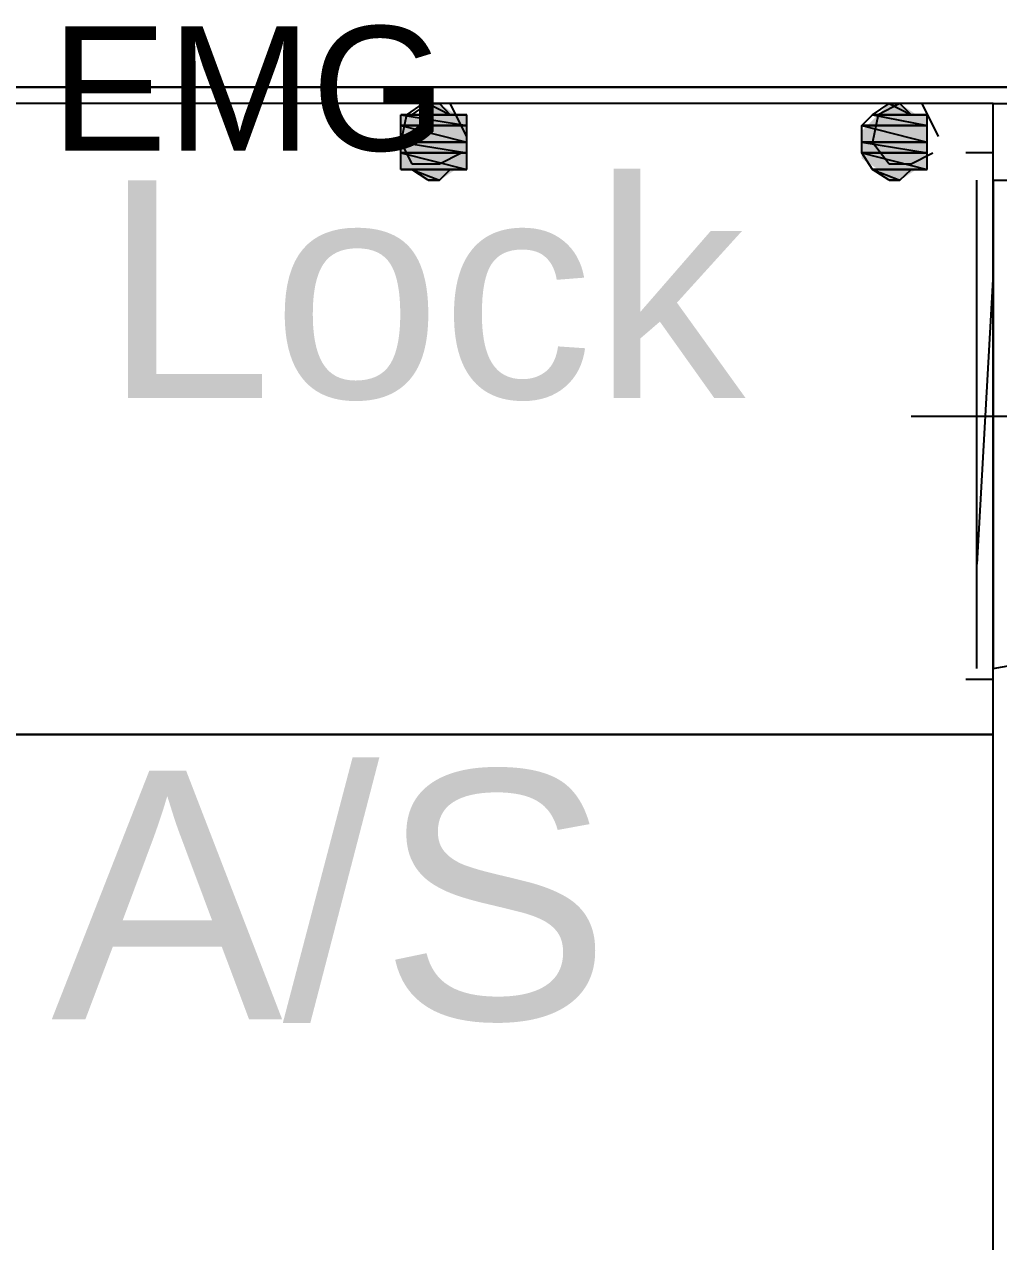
# Model space of a CAD drawing. Header units: millimetres. Extents: x 5 to 415, y 48 to 251.
# Drawn here: x 58.814 to 61.948, y 216.897 to 220.812 of the extents above; entities that cross this region are included whole.
import ezdxf

# ---------------------------------------------------------------- set-up
doc = ezdxf.new("R2010")
doc.units = ezdxf.units.MM
for name, color, linetype in [('H', 7, 'Continuous'), ('P', 7, 'Continuous'), ('T', 7, 'Continuous')]:
    doc.layers.add(name, color=color, linetype=linetype)

msp = doc.modelspace()

# ---------------------------------------------------------------- hatches: boundary and pattern name
at = {"layer": 'H', "linetype": 'Continuous'}
for points in [[(60.078, 220.521), (60.113, 220.557), (60.149, 220.557), (60.202, 220.521), (60.078, 220.521)], [(61.56, 220.521), (61.595, 220.557), (61.63, 220.557), (61.683, 220.521), (61.56, 220.521)], [(60.025, 220.468), (60.025, 220.521), (60.237, 220.521), (60.237, 220.468), (60.025, 220.468)], [(61.507, 220.468), (61.56, 220.521), (61.718, 220.521), (61.718, 220.468), (61.507, 220.468)], [(60.025, 220.433), (60.025, 220.468), (60.237, 220.468), (60.237, 220.433), (60.025, 220.433)], [(61.507, 220.433), (61.507, 220.468), (61.718, 220.468), (61.718, 220.433), (61.507, 220.433)], [(60.025, 220.38), (60.025, 220.433), (60.237, 220.433), (60.237, 220.38), (60.025, 220.38)], [(61.507, 220.38), (61.507, 220.433), (61.718, 220.433), (61.718, 220.38), (61.507, 220.38)], [(60.025, 220.345), (60.025, 220.38), (60.237, 220.38), (60.237, 220.345), (60.025, 220.345)], [(60.113, 220.31), (60.078, 220.345), (60.202, 220.345), (60.149, 220.31), (60.113, 220.31)], [(61.56, 220.345), (61.507, 220.38), (61.718, 220.38), (61.718, 220.345), (61.56, 220.345)], [(61.595, 220.31), (61.56, 220.345), (61.683, 220.345), (61.63, 220.31), (61.595, 220.31)]]:
    msp.add_hatch(color=256, dxfattribs=at).paths.add_polyline_path(points)

# ---------------------------------------------------------------- linework, layer by layer
at = {"layer": 'P'}
for points in [[(29.704, 220.61), (308.134, 220.61)], [(91.934, 220.61), (57.221, 220.61)], [(61.93, 220.557), (57.221, 220.557)], [(61.93, 220.557), (57.221, 220.557)], [(60.096, 220.557), (60.043, 220.521)], [(60.06, 220.521), (60.113, 220.557)], [(60.184, 220.557), (60.096, 220.557)], [(60.113, 220.557), (60.149, 220.557)], [(60.149, 220.557), (60.113, 220.557)], [(60.149, 220.557), (60.113, 220.557)], [(60.113, 220.557), (60.149, 220.557)], [(60.113, 220.557), (60.184, 220.521)], [(60.149, 220.557), (60.184, 220.521)], [(60.184, 220.521), (60.149, 220.557)], [(60.237, 220.451), (60.184, 220.557)], [(61.542, 220.521), (61.595, 220.557)], [(61.63, 220.557), (61.56, 220.521)], [(61.595, 220.557), (61.63, 220.557)], [(61.63, 220.557), (61.595, 220.557)], [(61.63, 220.557), (61.595, 220.557)], [(61.595, 220.557), (61.63, 220.557)], [(61.595, 220.557), (61.666, 220.521)], [(61.701, 220.557), (61.63, 220.557)], [(61.63, 220.557), (61.666, 220.521)], [(61.666, 220.521), (61.63, 220.557)], [(61.754, 220.451), (61.701, 220.557)], [(61.93, 220.557), (91.934, 220.557)], [(61.93, 218.528), (61.93, 220.557)], [(61.93, 218.528), (61.93, 220.557)], [(60.043, 220.521), (60.025, 220.433)], [(60.237, 220.521), (60.025, 220.521)], [(60.025, 220.521), (60.06, 220.521)], [(60.237, 220.521), (60.025, 220.521)], [(60.025, 220.521), (60.237, 220.486)], [(60.025, 220.521), (60.237, 220.486)], [(60.025, 220.486), (60.025, 220.521)], [(60.184, 220.521), (60.06, 220.521)], [(60.184, 220.521), (60.06, 220.521)], [(60.06, 220.521), (60.184, 220.521)], [(60.06, 220.521), (60.184, 220.521)], [(60.184, 220.521), (60.06, 220.521)], [(60.184, 220.521), (60.06, 220.521)], [(60.06, 220.521), (60.237, 220.521)], [(60.06, 220.521), (60.237, 220.521)], [(60.184, 220.521), (60.184, 220.521)], [(60.184, 220.521), (60.184, 220.521)], [(60.237, 220.521), (60.184, 220.521)], [(60.237, 220.486), (60.237, 220.521)], [(61.507, 220.486), (61.542, 220.521)], [(61.56, 220.521), (61.542, 220.433)], [(61.666, 220.521), (61.542, 220.521)], [(61.666, 220.521), (61.542, 220.521)], [(61.542, 220.521), (61.666, 220.521)], [(61.542, 220.521), (61.666, 220.521)], [(61.666, 220.521), (61.542, 220.521)], [(61.718, 220.521), (61.542, 220.521)], [(61.542, 220.521), (61.718, 220.521)], [(61.718, 220.521), (61.542, 220.521)], [(61.542, 220.521), (61.666, 220.521)], [(61.718, 220.521), (61.542, 220.521)], [(61.542, 220.521), (61.718, 220.486)], [(61.542, 220.521), (61.718, 220.486)], [(61.666, 220.521), (61.666, 220.521)], [(61.666, 220.521), (61.666, 220.521)], [(61.666, 220.521), (61.718, 220.521)], [(61.718, 220.486), (61.718, 220.521)], [(60.237, 220.486), (60.025, 220.486)], [(60.237, 220.486), (60.025, 220.486)], [(60.025, 220.486), (60.237, 220.486)], [(60.025, 220.486), (60.237, 220.486)], [(60.237, 220.486), (60.025, 220.486)], [(60.237, 220.486), (60.025, 220.486)], [(60.025, 220.486), (60.237, 220.486)], [(60.237, 220.486), (60.025, 220.486)], [(60.025, 220.486), (60.237, 220.486)], [(60.237, 220.486), (60.025, 220.486)], [(60.025, 220.486), (60.237, 220.433)], [(60.025, 220.486), (60.237, 220.433)], [(60.025, 220.433), (60.025, 220.486)], [(60.237, 220.486), (60.237, 220.486)], [(60.237, 220.486), (60.237, 220.486)], [(60.237, 220.486), (60.237, 220.486)], [(60.237, 220.433), (60.237, 220.486)], [(61.718, 220.486), (61.507, 220.486)], [(61.718, 220.486), (61.507, 220.486)], [(61.507, 220.486), (61.718, 220.486)], [(61.507, 220.486), (61.718, 220.486)], [(61.718, 220.486), (61.507, 220.486)], [(61.718, 220.486), (61.507, 220.486)], [(61.507, 220.486), (61.718, 220.486)], [(61.718, 220.486), (61.507, 220.486)], [(61.507, 220.486), (61.718, 220.486)], [(61.718, 220.486), (61.507, 220.486)], [(61.507, 220.486), (61.718, 220.433)], [(61.507, 220.486), (61.718, 220.433)], [(61.507, 220.433), (61.507, 220.486)], [(61.718, 220.486), (61.718, 220.486)], [(61.718, 220.486), (61.718, 220.486)], [(61.718, 220.486), (61.718, 220.486)], [(61.718, 220.433), (61.718, 220.486)], [(60.025, 220.433), (60.06, 220.363)], [(60.237, 220.433), (60.025, 220.433)], [(60.237, 220.433), (60.025, 220.433)], [(60.025, 220.433), (60.237, 220.433)], [(60.025, 220.433), (60.237, 220.433)], [(60.237, 220.433), (60.025, 220.433)], [(60.237, 220.433), (60.025, 220.433)], [(60.025, 220.433), (60.237, 220.398)], [(60.025, 220.433), (60.237, 220.398)], [(60.025, 220.398), (60.025, 220.433)], [(60.237, 220.433), (60.237, 220.433)], [(60.237, 220.433), (60.237, 220.433)], [(60.237, 220.398), (60.237, 220.433)], [(61.718, 220.433), (61.507, 220.433)], [(61.718, 220.433), (61.507, 220.433)], [(61.507, 220.433), (61.718, 220.433)], [(61.507, 220.433), (61.718, 220.433)], [(61.718, 220.433), (61.507, 220.433)], [(61.718, 220.433), (61.507, 220.433)], [(61.507, 220.433), (61.718, 220.398)], [(61.507, 220.433), (61.718, 220.398)], [(61.507, 220.398), (61.507, 220.433)], [(61.542, 220.433), (61.595, 220.363)], [(61.718, 220.433), (61.718, 220.433)], [(61.718, 220.433), (61.718, 220.433)], [(61.718, 220.398), (61.718, 220.433)], [(60.237, 220.398), (60.025, 220.398)], [(60.237, 220.398), (60.025, 220.398)], [(60.025, 220.398), (60.237, 220.398)], [(60.025, 220.398), (60.237, 220.398)], [(60.237, 220.398), (60.025, 220.398)], [(60.237, 220.398), (60.025, 220.398)], [(60.025, 220.398), (60.237, 220.345)], [(60.025, 220.398), (60.237, 220.345)], [(60.025, 220.345), (60.025, 220.398)], [(60.149, 220.363), (60.219, 220.398)], [(60.237, 220.398), (60.237, 220.398)], [(60.237, 220.398), (60.237, 220.398)], [(60.237, 220.345), (60.237, 220.398)], [(61.718, 220.398), (61.507, 220.398)], [(61.718, 220.398), (61.507, 220.398)], [(61.507, 220.398), (61.718, 220.398)], [(61.507, 220.398), (61.718, 220.398)], [(61.718, 220.398), (61.507, 220.398)], [(61.718, 220.398), (61.507, 220.398)], [(61.507, 220.398), (61.718, 220.345)], [(61.507, 220.398), (61.718, 220.345)], [(61.542, 220.345), (61.507, 220.398)], [(61.666, 220.363), (61.736, 220.398)], [(61.718, 220.398), (61.718, 220.398)], [(61.718, 220.398), (61.718, 220.398)], [(61.718, 220.345), (61.718, 220.398)], [(61.93, 220.398), (61.842, 220.398)], [(61.93, 220.398), (61.842, 220.398)], [(60.237, 220.345), (60.025, 220.345)], [(60.237, 220.345), (60.025, 220.345)], [(60.025, 220.345), (60.184, 220.345)], [(60.025, 220.345), (60.184, 220.345)], [(60.06, 220.345), (60.025, 220.345)], [(60.06, 220.363), (60.149, 220.363)], [(60.184, 220.345), (60.06, 220.345)], [(60.184, 220.345), (60.06, 220.345)], [(60.06, 220.345), (60.184, 220.345)], [(60.06, 220.345), (60.184, 220.345)], [(60.184, 220.345), (60.06, 220.345)], [(60.184, 220.345), (60.06, 220.345)], [(60.06, 220.345), (60.149, 220.31)], [(60.06, 220.345), (60.149, 220.31)], [(60.113, 220.31), (60.06, 220.345)], [(60.149, 220.31), (60.184, 220.345)], [(60.184, 220.345), (60.237, 220.345)], [(60.184, 220.345), (60.184, 220.345)], [(60.184, 220.345), (60.184, 220.345)], [(61.718, 220.345), (61.542, 220.345)], [(61.666, 220.345), (61.542, 220.345)], [(61.542, 220.345), (61.666, 220.345)], [(61.542, 220.345), (61.666, 220.345)], [(61.666, 220.345), (61.542, 220.345)], [(61.666, 220.345), (61.542, 220.345)], [(61.542, 220.345), (61.666, 220.345)], [(61.666, 220.345), (61.542, 220.345)], [(61.542, 220.345), (61.718, 220.345)], [(61.666, 220.345), (61.542, 220.345)], [(61.542, 220.345), (61.63, 220.31)], [(61.542, 220.345), (61.63, 220.31)], [(61.595, 220.31), (61.542, 220.345)], [(61.595, 220.363), (61.666, 220.363)], [(61.63, 220.31), (61.666, 220.345)], [(61.666, 220.345), (61.666, 220.345)], [(61.666, 220.345), (61.666, 220.345)], [(61.718, 220.345), (61.666, 220.345)], [(60.149, 220.31), (60.113, 220.31)], [(60.113, 220.31), (60.149, 220.31)], [(60.149, 220.31), (60.113, 220.31)], [(60.149, 220.31), (60.149, 220.31)], [(60.149, 220.31), (60.149, 220.31)], [(61.63, 220.31), (61.595, 220.31)], [(61.595, 220.31), (61.63, 220.31)], [(61.63, 220.31), (61.595, 220.31)], [(61.63, 220.31), (61.63, 220.31)], [(61.63, 220.31), (61.63, 220.31)], [(61.877, 218.74), (61.877, 220.31)], [(61.93, 220.31), (61.93, 218.74)], [(61.93, 220.31), (63.535, 220.31)], [(61.93, 220.01), (61.877, 219.075)], [(61.93, 219.075), (61.93, 220.01)], [(61.93, 219.922), (61.93, 219.128)], [(61.666, 219.551), (62.142, 219.551)], [(61.93, 218.74), (62.23, 218.793)], [(61.93, 218.705), (61.842, 218.705)], [(61.93, 218.705), (61.842, 218.705)], [(61.93, 218.528), (57.221, 218.528)], [(57.221, 218.528), (61.93, 218.528)], [(61.93, 218.528), (57.221, 218.528)], [(61.93, 216.5), (61.93, 218.528)], [(61.93, 216.5), (61.93, 218.528)]]:
    msp.add_lwpolyline(points, dxfattribs=at)

# ---------------------------------------------------------------- texts
at = {"layer": 'T', "attachment_point": 7}
for s, insert, char_height in [('{\\fArial|b0|i0|c0|p18;EMG}', (58.9, 220.4), 0.4), ('{\\fArial|b0|i0|c0|p18;Air Lock}', (57.6, 219.6), 0.7), ('{\\fArial|b0|i0|c0|p18;A/S}', (58.9, 217.6), 0.8)]:
    msp.add_mtext(s, dxfattribs=dict(at, insert=insert, char_height=char_height))

doc.saveas('drawing.dxf')
